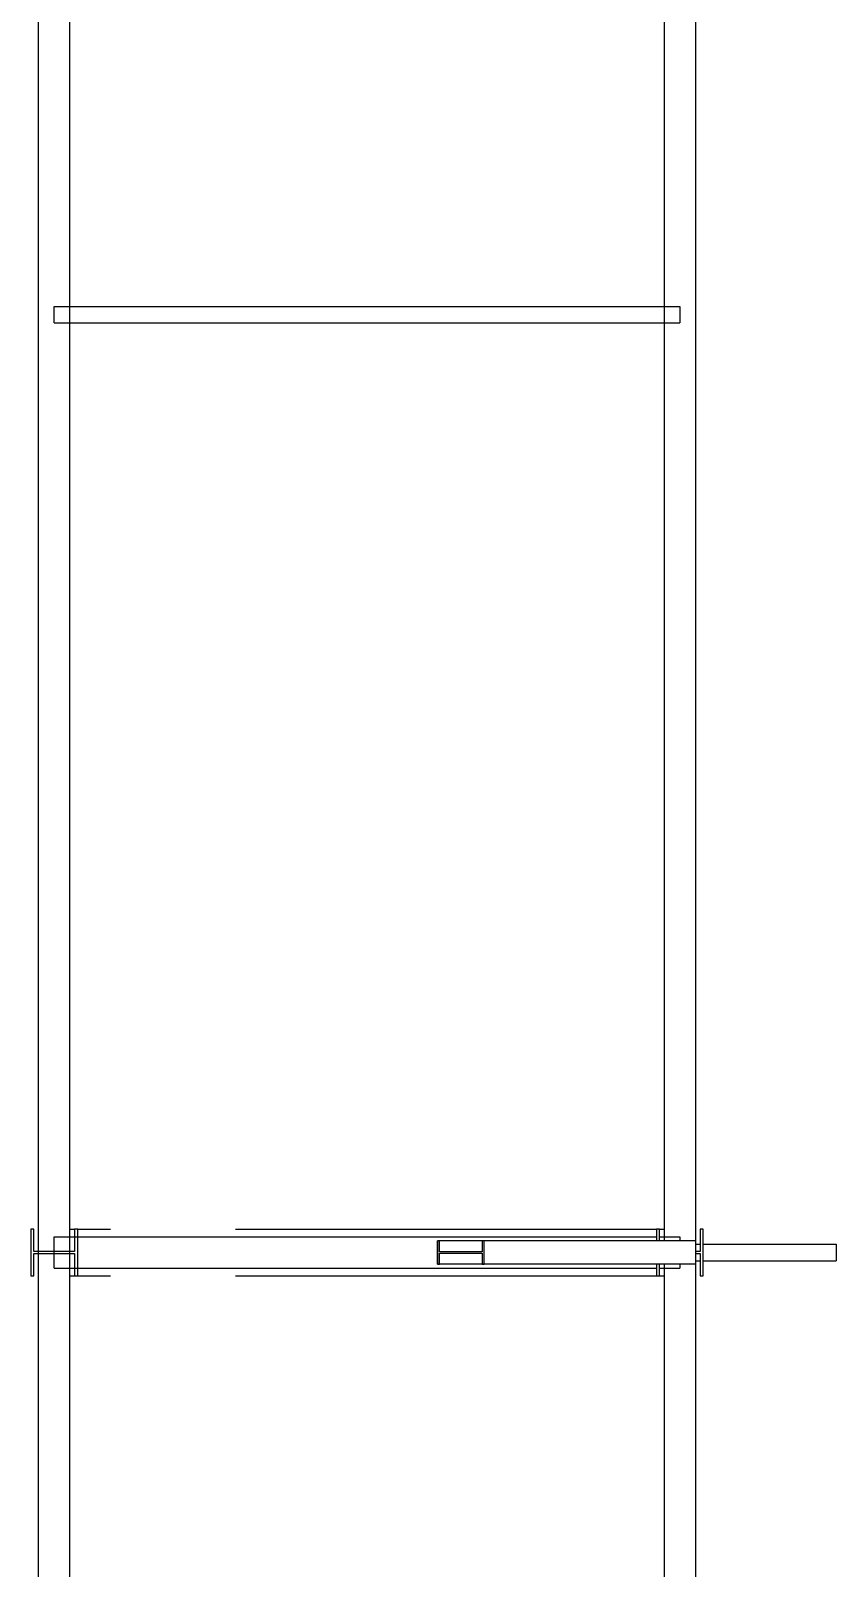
# Model space of a CAD drawing. Header units: inches. Extents: x 517790 to 538444, y 301815 to 302461.
# Drawn here: x 517885.467 to 517887.898, y 302325.12 to 302329.763 of the extents above; entities that cross this region are included whole.
import ezdxf

# ---------------------------------------------------------------- set-up
doc = ezdxf.new("R2010")
doc.units = ezdxf.units.IN
doc.header["$MEASUREMENT"] = 0
doc.layers.add('CABLE ROUTE FOR TOTAL PLANE-EMBED 1_DWG$0$DwgTemplate', color=7, linetype='Continuous')

msp = doc.modelspace()

# ---------------------------------------------------------------- linework, layer by layer
at = {"layer": 'CABLE ROUTE FOR TOTAL PLANE-EMBED 1_DWG$0$DwgTemplate', "color": 253, "linetype": 'Continuous', "lineweight": 25}
for p, q in [((517885.4909, 302294.9102), (517885.4909, 302348.8016)), ((517885.5853, 302294.9056), (517885.5853, 302348.8016)), ((517887.3789, 302331.7024), (517887.3789, 302326.1093)), ((517887.4733, 302331.7024), (517887.4733, 302326.1093)), ((517885.5381, 302328.8808), (517885.5381, 302328.9309)), ((517885.5381, 302328.9309), (517887.4261, 302328.9309)), ((517887.4261, 302328.9309), (517887.4261, 302328.8808)), ((517885.5381, 302328.8808), (517887.4261, 302328.8808)), ((517885.4673, 302326.1447), (517885.4673, 302326.0031)), ((517885.4767, 302326.1447), (517885.4673, 302326.1447)), ((517885.4767, 302326.0772), (517885.4767, 302326.1447)), ((517885.5853, 302326.1447), (517885.5995, 302326.1447)), ((517885.5995, 302326.1447), (517885.5995, 302326.0772)), ((517885.6089, 302326.1447), (517885.5995, 302326.1447)), ((517885.6089, 302326.1447), (517885.708, 302326.1447)), ((517885.6089, 302326.0031), (517885.6089, 302326.1447)), ((517886.0856, 302326.1447), (517887.3553, 302326.1447)), ((517887.3647, 302326.1447), (517887.3553, 302326.1447)), ((517887.3553, 302326.1447), (517887.3553, 302326.1093)), ((517887.3647, 302326.1447), (517887.3789, 302326.1447)), ((517887.3647, 302326.1093), (517887.3647, 302326.1447)), ((517887.4969, 302326.1447), (517887.4875, 302326.1447)), ((517887.4875, 302326.1447), (517887.4875, 302326.0772)), ((517887.4969, 302326.0031), (517887.4969, 302326.1447)), ((517885.5381, 302326.0267), (517885.5381, 302326.1211)), ((517885.5381, 302326.1211), (517887.3553, 302326.1211)), ((517886.6945, 302326.1093), (517886.6945, 302326.0385)), ((517886.7011, 302326.1093), (517886.6945, 302326.1093)), ((517886.6945, 302326.0385), (517886.6945, 302326.1093)), ((517887.4733, 302326.1093), (517886.6945, 302326.1093)), ((517886.7011, 302326.0762), (517886.7011, 302326.1093)), ((517886.8361, 302326.1093), (517886.8295, 302326.1093)), ((517886.8295, 302326.1093), (517886.8295, 302326.0762)), ((517886.8361, 302326.0385), (517886.8361, 302326.1093)), ((517887.3647, 302326.1211), (517887.4261, 302326.1211)), ((517887.4261, 302326.1211), (517887.4261, 302326.1093)), ((517887.4733, 302326.1093), (517887.4733, 302326.0385)), ((517887.4733, 302326.0989), (517887.4875, 302326.0989)), ((517887.4969, 302326.0989), (517887.8981, 302326.0989)), ((517887.8981, 302326.0989), (517887.8981, 302326.0488)), ((517885.5995, 302326.0772), (517885.4767, 302326.0772)), ((517885.4767, 302326.0705), (517885.5995, 302326.0705)), ((517885.4767, 302326.0031), (517885.4767, 302326.0705)), ((517885.5995, 302326.0705), (517885.5995, 302326.0031)), ((517886.6945, 302326.0385), (517886.7011, 302326.0385)), ((517887.4733, 302326.0385), (517886.6945, 302326.0385)), ((517886.8295, 302326.0762), (517886.7011, 302326.0762)), ((517886.7011, 302326.0385), (517886.7011, 302326.0715)), ((517886.7011, 302326.0715), (517886.8295, 302326.0715)), ((517886.8295, 302326.0715), (517886.8295, 302326.0385)), ((517886.8295, 302326.0385), (517886.8361, 302326.0385)), ((517887.3553, 302326.0385), (517887.3553, 302326.0031)), ((517887.3647, 302326.0031), (517887.3647, 302326.0385)), ((517887.3789, 302326.0385), (517887.3789, 302320.4453)), ((517887.4261, 302326.0385), (517887.4261, 302326.0267)), ((517887.4875, 302326.0772), (517887.4733, 302326.0772)), ((517887.4733, 302326.0705), (517887.4875, 302326.0705)), ((517887.4733, 302326.0488), (517887.4875, 302326.0488)), ((517887.4733, 302326.0385), (517887.4733, 302320.4453)), ((517887.4875, 302326.0705), (517887.4875, 302326.0031)), ((517887.4969, 302326.0488), (517887.8981, 302326.0488)), ((517885.4673, 302326.0031), (517885.4767, 302326.0031)), ((517885.5381, 302326.0267), (517887.3553, 302326.0267)), ((517885.5853, 302326.0031), (517885.5995, 302326.0031)), ((517885.5995, 302326.0031), (517885.6089, 302326.0031)), ((517885.6089, 302326.0031), (517885.708, 302326.0031)), ((517886.0856, 302326.0031), (517887.3553, 302326.0031)), ((517887.3553, 302326.0031), (517887.3647, 302326.0031)), ((517887.3647, 302326.0267), (517887.4261, 302326.0267)), ((517887.3647, 302326.0031), (517887.3789, 302326.0031)), ((517887.4875, 302326.0031), (517887.4969, 302326.0031))]:
    msp.add_line(p, q, dxfattribs=at)

doc.saveas('drawing.dxf')
